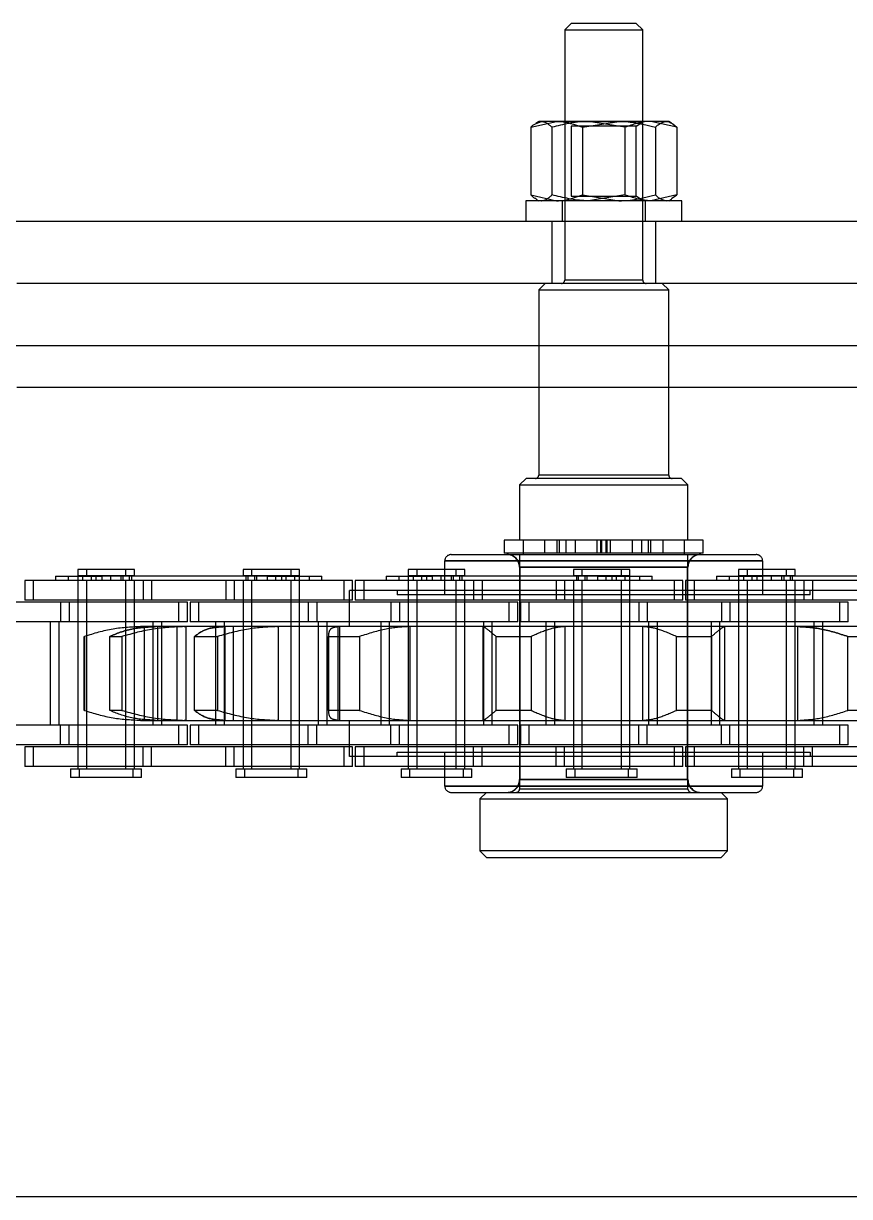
# Model space of a CAD drawing. Header units: metres. Extents: x 0 to 21025, y 0 to 14850.
# Drawn here: x 3723.3 to 3786.8, y 9261.1 to 9351.4 of the extents above; entities that cross this region are included whole.
import ezdxf

# ---------------------------------------------------------------- set-up
doc = ezdxf.new("R2010")
doc.units = ezdxf.units.M
doc.header["$LTSCALE"] = 25
doc.linetypes.add('HIDDEN2', pattern=[4.7625, 3.175, -1.5875])
doc.layers.add('SL4', color=4, linetype='Continuous')
doc.layers.add('ST1', color=7, linetype='HIDDEN2')

msp = doc.modelspace()

# ---------------------------------------------------------------- linework, layer by layer
at = {"layer": 'SL4'}
for p, q in [((3765.419, 9351.384), (3764.919, 9350.884)), ((3770.419, 9351.384), (3765.419, 9351.384)), ((3770.919, 9350.884), (3770.419, 9351.384)), ((3764.919, 9350.884), (3764.919, 9343.849)), ((3764.919, 9350.884), (3770.919, 9350.884)), ((3770.919, 9343.849), (3770.919, 9350.884)), ((3762.306, 9343.402), (3764.296, 9343.849)), ((3762.919, 9343.849), (3762.706, 9343.726)), ((3764.296, 9343.849), (3762.919, 9343.849)), ((3769.091, 9343.849), (3764.296, 9343.849)), ((3766.285, 9343.402), (3769.091, 9343.849)), ((3772.714, 9343.849), (3769.091, 9343.849)), ((3772.919, 9343.849), (3772.714, 9343.849)), ((3773.132, 9343.726), (3772.919, 9343.849)), ((3762.306, 9343.402), (3762.306, 9338.195)), ((3766.285, 9343.402), (3766.285, 9338.195)), ((3771.898, 9343.402), (3771.898, 9338.195)), ((3773.531, 9343.402), (3773.531, 9338.195)), ((3761.919, 9337.749), (3761.919, 9336.149)), ((3773.919, 9337.749), (3761.919, 9337.749)), ((3762.306, 9338.195), (3764.296, 9337.749)), ((3762.706, 9337.872), (3762.919, 9337.749)), ((3766.285, 9338.195), (3769.091, 9337.749)), ((3772.919, 9337.749), (3773.132, 9337.872)), ((3773.122, 9337.912), (3773.531, 9338.195)), ((3773.919, 9336.149), (3773.919, 9337.749)), ((4873.736, 9336.149), (3548.761, 9336.149)), ((3548.761, 9326.624), (4873.736, 9326.624)), ((3548.761, 9261.149), (4873.736, 9261.149))]:
    msp.add_line(p, q, dxfattribs=at)
for points, knots in [([(3764.296, 9343.849), (3764.343, 9343.848), (3765.015, 9343.842), (3765.673, 9343.614), (3766.285, 9343.402)], [0, 0, 0, 0, 0.070201, 1, 1, 1, 1]), ([(3769.091, 9343.849), (3769.158, 9343.848), (3770.105, 9343.842), (3771.034, 9343.614), (3771.898, 9343.402)], [0, 0, 0, 0, 0.070201, 1, 1, 1, 1]), ([(3771.898, 9343.402), (3771.966, 9343.469), (3772.232, 9343.731), (3772.509, 9343.799), (3772.714, 9343.849)], [0, 0, 0, 0, 0.257551, 1, 1, 1, 1]), ([(3772.714, 9343.849), (3772.789, 9343.842), (3773.065, 9343.817), (3773.334, 9343.577), (3773.531, 9343.402)], [0, 0, 0, 0, 0.2686336, 1, 1, 1, 1]), ([(3762.306, 9343.402), (3762.375, 9343.474), (3762.508, 9343.613), (3762.646, 9343.656), (3762.714, 9343.676)], [0, 0, 0, 0, 0.512853, 1, 1, 1, 1]), ([(3762.306, 9338.195), (3762.375, 9338.123), (3762.508, 9337.984), (3762.646, 9337.942), (3762.714, 9337.921)], [0, 0, 0, 0, 0.512853, 1, 1, 1, 1]), ([(3764.296, 9337.749), (3764.343, 9337.749), (3765.015, 9337.755), (3765.673, 9337.983), (3766.285, 9338.195)], [0, 0, 0, 0, 0.070201, 1, 1, 1, 1]), ([(3769.091, 9337.749), (3769.158, 9337.749), (3770.105, 9337.755), (3771.034, 9337.983), (3771.898, 9338.195)], [0, 0, 0, 0, 0.070201, 1, 1, 1, 1]), ([(3771.898, 9338.195), (3771.966, 9338.128), (3772.232, 9337.866), (3772.509, 9337.799), (3772.714, 9337.749)], [0, 0, 0, 0, 0.257551, 1, 1, 1, 1])]:
    msp.add_open_spline(points, degree=3, knots=knots, dxfattribs=at)
at = {"layer": 'ST1'}
for p, q in [((3762.714, 9343.676), (3763.123, 9343.849)), ((3764.919, 9343.849), (3764.919, 9331.634)), ((3764.919, 9343.849), (3764.919, 9343.823)), ((3769.553, 9343.402), (3766.746, 9343.849)), ((3770.919, 9331.634), (3770.919, 9343.849)), ((3770.919, 9343.823), (3770.919, 9343.849)), ((3773.531, 9343.402), (3771.542, 9343.849)), ((3763.94, 9343.402), (3763.94, 9338.195)), ((3770.919, 9343.823), (3764.919, 9343.823)), ((3770.419, 9343.473), (3765.419, 9343.473)), ((3765.419, 9343.473), (3765.419, 9338.099)), ((3769.553, 9343.402), (3769.553, 9338.195)), ((3770.419, 9343.473), (3770.919, 9343.823)), ((3770.419, 9338.099), (3770.419, 9343.473)), ((3764.719, 9337.749), (3764.719, 9336.149)), ((3765.419, 9338.099), (3770.419, 9338.099)), ((3769.553, 9338.195), (3766.746, 9337.749)), ((3770.919, 9337.749), (3770.419, 9338.099)), ((3771.119, 9336.149), (3771.119, 9337.749)), ((3773.531, 9338.195), (3771.542, 9337.749)), ((3763.919, 9336.149), (3763.919, 9331.386)), ((3771.919, 9331.386), (3771.919, 9336.149)), ((4873.736, 9331.386), (3548.761, 9331.386)), ((3763.419, 9331.384), (3762.919, 9330.884)), ((3772.419, 9331.384), (3763.419, 9331.384)), ((3770.919, 9331.634), (3764.919, 9331.634)), ((3772.919, 9330.884), (3772.419, 9331.384)), ((3762.919, 9330.884), (3772.919, 9330.884)), ((3762.919, 9330.884), (3762.919, 9316.634)), ((3772.919, 9316.634), (3772.919, 9330.884)), ((3548.761, 9326.624), (4873.736, 9326.624)), ((4873.736, 9323.386), (3548.761, 9323.386)), ((3761.944, 9316.384), (3761.444, 9315.884)), ((3761.444, 9315.884), (3774.394, 9315.884)), ((3761.444, 9315.884), (3761.444, 9311.629)), ((3773.894, 9316.384), (3761.944, 9316.384)), ((3772.919, 9316.634), (3762.965, 9316.634)), ((3774.394, 9315.884), (3773.894, 9316.384)), ((3774.394, 9311.629), (3774.394, 9315.884)), ((3775.562, 9311.629), (3760.275, 9311.629)), ((3760.275, 9311.629), (3760.275, 9310.629)), ((3761.719, 9311.629), (3761.719, 9310.529)), ((3761.719, 9311.629), (3761.719, 9310.629)), ((3763.372, 9311.629), (3763.372, 9310.629)), ((3764.323, 9311.629), (3764.323, 9310.629)), ((3764.498, 9311.629), (3764.498, 9310.629)), ((3765.015, 9311.629), (3765.015, 9310.629)), ((3765.719, 9311.629), (3765.719, 9310.629)), ((3767.419, 9310.629), (3767.419, 9311.629)), ((3767.669, 9311.629), (3767.669, 9310.629)), ((3767.757, 9311.629), (3767.757, 9310.629)), ((3768.08, 9311.629), (3768.08, 9310.629)), ((3768.169, 9311.629), (3768.169, 9310.629)), ((3768.419, 9311.629), (3768.419, 9310.629)), ((3770.119, 9310.629), (3770.119, 9311.629)), ((3770.823, 9311.629), (3770.823, 9310.629)), ((3771.34, 9311.629), (3771.34, 9310.629)), ((3771.515, 9311.629), (3771.515, 9310.629)), ((3772.466, 9311.629), (3772.466, 9310.629)), ((3774.119, 9310.529), (3774.119, 9311.629)), ((3774.119, 9310.629), (3774.119, 9311.629)), ((3775.562, 9310.629), (3775.562, 9311.629)), ((3756.192, 9310.529), (3779.645, 9310.529)), ((3775.562, 9310.629), (3760.275, 9310.629)), ((3761.444, 9310.529), (3761.444, 9292.489)), ((3774.394, 9292.489), (3774.394, 9310.529)), ((3755.704, 9307.44), (3755.704, 9310.04)), ((3755.704, 9310.04), (3780.134, 9310.04)), ((3780.134, 9310.04), (3755.704, 9310.04)), ((3761.444, 9309.551), (3761.444, 9293.216)), ((3774.369, 9309.551), (3761.468, 9309.551)), ((3761.468, 9309.551), (3761.468, 9293.216)), ((3761.468, 9309.551), (3774.369, 9309.551)), ((3774.369, 9293.216), (3774.369, 9309.551)), ((3774.394, 9293.216), (3774.394, 9309.551)), ((3780.134, 9310.04), (3780.134, 9307.44)), ((3725.783, 9308.873), (3729.335, 9308.873)), ((3725.783, 9308.873), (3725.783, 9308.541)), ((3726.759, 9308.873), (3726.759, 9308.541)), ((3731.18, 9309.384), (3727.49, 9309.384)), ((3727.49, 9309.384), (3727.49, 9308.91)), ((3727.49, 9308.91), (3731.18, 9308.91)), ((3727.49, 9308.873), (3727.49, 9307.021)), ((3727.859, 9308.91), (3727.859, 9308.541)), ((3728.145, 9309.384), (3728.145, 9308.91)), ((3728.514, 9308.91), (3728.514, 9308.541)), ((3728.883, 9308.873), (3728.883, 9308.541)), ((3729.335, 9308.873), (3729.335, 9308.541)), ((3742.035, 9308.873), (3729.335, 9308.873)), ((3729.99, 9308.873), (3729.99, 9308.541)), ((3730.811, 9308.541), (3730.811, 9308.91)), ((3730.954, 9308.873), (3730.954, 9308.541)), ((3731.835, 9309.384), (3731.18, 9309.384)), ((3731.18, 9308.91), (3731.18, 9309.384)), ((3731.18, 9308.91), (3731.835, 9308.91)), ((3731.466, 9308.541), (3731.466, 9308.91)), ((3731.609, 9308.873), (3731.609, 9308.541)), ((3731.835, 9308.91), (3731.835, 9309.384)), ((3743.88, 9309.384), (3740.19, 9309.384)), ((3740.19, 9309.384), (3740.19, 9308.91)), ((3740.19, 9308.91), (3743.88, 9308.91)), ((3740.416, 9308.873), (3740.416, 9308.541)), ((3740.559, 9308.91), (3740.559, 9308.541)), ((3740.845, 9309.384), (3740.845, 9308.91)), ((3741.071, 9308.873), (3741.071, 9308.541)), ((3741.214, 9308.91), (3741.214, 9308.541)), ((3742.035, 9308.873), (3742.035, 9308.541)), ((3742.035, 9308.873), (3745.266, 9308.873)), ((3742.69, 9308.873), (3742.69, 9308.541)), ((3743.142, 9308.873), (3743.142, 9308.541)), ((3743.511, 9308.541), (3743.511, 9308.91)), ((3744.535, 9309.384), (3743.88, 9309.384)), ((3743.88, 9308.91), (3743.88, 9309.384)), ((3743.88, 9308.91), (3744.535, 9308.91)), ((3744.166, 9308.541), (3744.166, 9308.91)), ((3744.535, 9308.91), (3744.535, 9309.384)), ((3744.535, 9307.021), (3744.535, 9308.873)), ((3745.266, 9308.873), (3745.266, 9308.541)), ((3745.266, 9308.873), (3746.242, 9308.873)), ((3746.242, 9308.541), (3746.242, 9308.873)), ((3751.183, 9308.873), (3754.735, 9308.873)), ((3751.183, 9308.873), (3751.183, 9308.541)), ((3752.159, 9308.873), (3752.159, 9308.541)), ((3756.58, 9309.384), (3752.89, 9309.384)), ((3752.89, 9309.384), (3752.89, 9308.91)), ((3752.89, 9308.91), (3756.58, 9308.91)), ((3752.89, 9308.873), (3752.89, 9307.021)), ((3753.259, 9308.91), (3753.259, 9308.541)), ((3753.545, 9309.384), (3753.545, 9308.91)), ((3753.914, 9308.91), (3753.914, 9308.541)), ((3754.283, 9308.873), (3754.283, 9308.541)), ((3754.735, 9308.873), (3754.735, 9308.541)), ((3767.435, 9308.873), (3754.735, 9308.873)), ((3755.39, 9308.873), (3755.39, 9308.541)), ((3756.211, 9308.541), (3756.211, 9308.91)), ((3756.354, 9308.873), (3756.354, 9308.541)), ((3757.235, 9309.384), (3756.58, 9309.384)), ((3756.58, 9308.91), (3756.58, 9309.384)), ((3756.58, 9308.91), (3757.235, 9308.91)), ((3756.866, 9308.541), (3756.866, 9308.91)), ((3757.009, 9308.873), (3757.009, 9308.541)), ((3757.235, 9308.91), (3757.235, 9309.384)), ((3769.28, 9309.384), (3765.59, 9309.384)), ((3765.59, 9309.384), (3765.59, 9308.91)), ((3765.59, 9308.91), (3769.28, 9308.91)), ((3765.816, 9308.873), (3765.816, 9308.541)), ((3765.959, 9308.91), (3765.959, 9308.541)), ((3766.245, 9309.384), (3766.245, 9308.91)), ((3766.471, 9308.873), (3766.471, 9308.541)), ((3766.614, 9308.91), (3766.614, 9308.541)), ((3767.435, 9308.873), (3767.435, 9308.541)), ((3767.435, 9308.873), (3770.666, 9308.873)), ((3768.09, 9308.873), (3768.09, 9308.541)), ((3768.542, 9308.873), (3768.542, 9308.541)), ((3768.911, 9308.541), (3768.911, 9308.91)), ((3769.935, 9309.384), (3769.28, 9309.384)), ((3769.28, 9308.91), (3769.28, 9309.384)), ((3769.28, 9308.91), (3769.935, 9308.91)), ((3769.566, 9308.541), (3769.566, 9308.91)), ((3769.935, 9308.91), (3769.935, 9309.384)), ((3769.935, 9307.021), (3769.935, 9308.873)), ((3770.666, 9308.873), (3770.666, 9308.541)), ((3770.666, 9308.873), (3771.642, 9308.873)), ((3771.642, 9308.541), (3771.642, 9308.873)), ((3776.583, 9308.873), (3780.135, 9308.873)), ((3776.583, 9308.873), (3776.583, 9308.541)), ((3777.559, 9308.873), (3777.559, 9308.541)), ((3781.98, 9309.384), (3778.29, 9309.384)), ((3778.29, 9309.384), (3778.29, 9308.91)), ((3778.29, 9308.91), (3781.98, 9308.91)), ((3778.29, 9308.873), (3778.29, 9307.021)), ((3778.659, 9308.91), (3778.659, 9308.541)), ((3778.945, 9309.384), (3778.945, 9308.91)), ((3779.314, 9308.91), (3779.314, 9308.541)), ((3779.683, 9308.873), (3779.683, 9308.541)), ((3780.135, 9308.873), (3780.135, 9308.541)), ((3792.835, 9308.873), (3780.135, 9308.873)), ((3780.79, 9308.873), (3780.79, 9308.541)), ((3781.611, 9308.541), (3781.611, 9308.91)), ((3781.754, 9308.873), (3781.754, 9308.541)), ((3782.635, 9309.384), (3781.98, 9309.384)), ((3781.98, 9308.91), (3781.98, 9309.384)), ((3781.98, 9308.91), (3782.635, 9308.91)), ((3782.266, 9308.541), (3782.266, 9308.91)), ((3782.409, 9308.873), (3782.409, 9308.541)), ((3782.635, 9308.91), (3782.635, 9309.384)), ((3732.51, 9308.541), (3723.415, 9308.541)), ((3723.415, 9308.541), (3723.415, 9307.021)), ((3724.07, 9308.541), (3724.07, 9307.021)), ((3727.49, 9308.541), (3727.49, 9294.042)), ((3728.145, 9308.541), (3728.145, 9307.021)), ((3728.145, 9308.541), (3728.145, 9294.042)), ((3731.18, 9307.021), (3731.18, 9308.541)), ((3731.18, 9294.042), (3731.18, 9308.541)), ((3731.835, 9307.021), (3731.835, 9308.541)), ((3731.835, 9294.042), (3731.835, 9308.541)), ((3732.51, 9308.541), (3732.51, 9307.021)), ((3738.86, 9308.541), (3732.51, 9308.541)), ((3733.165, 9308.541), (3733.165, 9307.021)), ((3738.86, 9308.541), (3738.86, 9307.021)), ((3747.955, 9308.541), (3738.86, 9308.541)), ((3739.515, 9308.541), (3739.515, 9307.021)), ((3740.19, 9308.541), (3740.19, 9307.021)), ((3740.19, 9308.541), (3740.19, 9294.042)), ((3740.845, 9308.541), (3740.845, 9307.021)), ((3740.845, 9308.541), (3740.845, 9294.042)), ((3743.88, 9307.021), (3743.88, 9308.541)), ((3743.88, 9294.042), (3743.88, 9308.541)), ((3744.535, 9294.042), (3744.535, 9308.541)), ((3748.61, 9308.541), (3747.955, 9308.541)), ((3747.955, 9307.021), (3747.955, 9308.541)), ((3787.463, 9307.759), (3748.375, 9307.759)), ((3748.375, 9304.989), (3748.375, 9307.759)), ((3748.61, 9307.021), (3748.61, 9308.541)), ((3757.91, 9308.541), (3748.815, 9308.541)), ((3748.815, 9308.541), (3748.815, 9307.021)), ((3749.47, 9308.541), (3749.47, 9307.021)), ((3752.039, 9307.759), (3752.039, 9307.44)), ((3752.89, 9308.541), (3752.89, 9294.042)), ((3753.545, 9308.541), (3753.545, 9307.021)), ((3753.545, 9308.541), (3753.545, 9294.042)), ((3756.58, 9307.021), (3756.58, 9308.541)), ((3756.58, 9294.042), (3756.58, 9308.541)), ((3757.235, 9307.021), (3757.235, 9308.541)), ((3757.235, 9294.042), (3757.235, 9308.541)), ((3757.91, 9308.541), (3757.91, 9307.021)), ((3764.26, 9308.541), (3757.91, 9308.541)), ((3758.565, 9308.541), (3758.565, 9307.021)), ((3764.26, 9308.541), (3764.26, 9307.021)), ((3773.355, 9308.541), (3764.26, 9308.541)), ((3764.915, 9308.541), (3764.915, 9307.021)), ((3765.59, 9308.541), (3765.59, 9307.021)), ((3765.59, 9308.541), (3765.59, 9294.042)), ((3766.245, 9308.541), (3766.245, 9307.021)), ((3766.245, 9308.541), (3766.245, 9294.042)), ((3769.28, 9307.021), (3769.28, 9308.541)), ((3769.28, 9294.042), (3769.28, 9308.541)), ((3769.935, 9294.042), (3769.935, 9308.541)), ((3774.01, 9308.541), (3773.355, 9308.541)), ((3773.355, 9307.021), (3773.355, 9308.541)), ((3774.01, 9307.021), (3774.01, 9308.541)), ((3783.31, 9308.541), (3774.215, 9308.541)), ((3774.215, 9308.541), (3774.215, 9307.021)), ((3774.87, 9308.541), (3774.87, 9307.021)), ((3778.29, 9308.541), (3778.29, 9294.042)), ((3778.945, 9308.541), (3778.945, 9307.021)), ((3778.945, 9308.541), (3778.945, 9294.042)), ((3781.98, 9307.021), (3781.98, 9308.541)), ((3781.98, 9294.042), (3781.98, 9308.541)), ((3782.635, 9307.021), (3782.635, 9308.541)), ((3782.635, 9294.042), (3782.635, 9308.541)), ((3783.31, 9308.541), (3783.31, 9307.021)), ((3789.66, 9308.541), (3783.31, 9308.541)), ((3783.798, 9307.44), (3783.798, 9307.759)), ((3783.965, 9308.541), (3783.965, 9307.021)), ((3726.16, 9306.869), (3719.81, 9306.869)), ((3732.51, 9307.021), (3723.415, 9307.021)), ((3726.16, 9306.869), (3726.16, 9305.349)), ((3735.255, 9306.869), (3726.16, 9306.869)), ((3726.815, 9306.869), (3726.815, 9305.349)), ((3727.49, 9306.869), (3727.49, 9305.349)), ((3728.145, 9306.869), (3728.145, 9305.349)), ((3731.18, 9305.349), (3731.18, 9306.869)), ((3731.835, 9305.349), (3731.835, 9306.869)), ((3738.86, 9307.021), (3732.51, 9307.021)), ((3735.91, 9306.869), (3735.255, 9306.869)), ((3735.255, 9305.349), (3735.255, 9306.869)), ((3735.91, 9305.349), (3735.91, 9306.869)), ((3745.21, 9306.869), (3736.115, 9306.869)), ((3736.115, 9306.869), (3736.115, 9305.349)), ((3736.77, 9306.869), (3736.77, 9305.349)), ((3747.955, 9307.021), (3738.86, 9307.021)), ((3740.19, 9306.869), (3740.19, 9305.349)), ((3740.845, 9306.869), (3740.845, 9305.349)), ((3743.88, 9305.349), (3743.88, 9306.869)), ((3744.535, 9305.349), (3744.535, 9306.869)), ((3745.21, 9306.869), (3745.21, 9305.349)), ((3751.56, 9306.869), (3745.21, 9306.869)), ((3745.865, 9306.869), (3745.865, 9305.349)), ((3748.61, 9307.021), (3747.955, 9307.021)), ((3757.91, 9307.021), (3748.815, 9307.021)), ((3751.56, 9306.869), (3751.56, 9305.349)), ((3760.655, 9306.869), (3751.56, 9306.869)), ((3783.798, 9307.44), (3752.039, 9307.44)), ((3752.215, 9306.869), (3752.215, 9305.349)), ((3752.89, 9306.869), (3752.89, 9305.349)), ((3753.545, 9306.869), (3753.545, 9305.349)), ((3756.58, 9305.349), (3756.58, 9306.869)), ((3757.235, 9305.349), (3757.235, 9306.869)), ((3764.26, 9307.021), (3757.91, 9307.021)), ((3761.31, 9306.869), (3760.655, 9306.869)), ((3760.655, 9305.349), (3760.655, 9306.869)), ((3761.31, 9305.349), (3761.31, 9306.869)), ((3770.61, 9306.869), (3761.515, 9306.869)), ((3761.515, 9306.869), (3761.515, 9305.349)), ((3762.17, 9306.869), (3762.17, 9305.349)), ((3773.355, 9307.021), (3764.26, 9307.021)), ((3765.59, 9306.869), (3765.59, 9305.349)), ((3766.245, 9306.869), (3766.245, 9305.349)), ((3769.28, 9305.349), (3769.28, 9306.869)), ((3769.935, 9305.349), (3769.935, 9306.869)), ((3770.61, 9306.869), (3770.61, 9305.349)), ((3776.96, 9306.869), (3770.61, 9306.869)), ((3771.265, 9306.869), (3771.265, 9305.349)), ((3774.01, 9307.021), (3773.355, 9307.021)), ((3783.31, 9307.021), (3774.215, 9307.021)), ((3776.96, 9306.869), (3776.96, 9305.349)), ((3786.055, 9306.869), (3776.96, 9306.869)), ((3777.615, 9306.869), (3777.615, 9305.349)), ((3778.29, 9306.869), (3778.29, 9305.349)), ((3778.945, 9306.869), (3778.945, 9305.349)), ((3781.98, 9305.349), (3781.98, 9306.869)), ((3782.635, 9305.349), (3782.635, 9306.869)), ((3789.66, 9307.021), (3783.31, 9307.021)), ((3786.71, 9306.869), (3786.055, 9306.869)), ((3786.055, 9305.349), (3786.055, 9306.869)), ((3786.71, 9305.349), (3786.71, 9306.869)), ((3726.16, 9305.349), (3719.81, 9305.349)), ((3725.375, 9305.349), (3725.375, 9297.419)), ((3726.03, 9305.349), (3726.03, 9297.419)), ((3735.255, 9305.349), (3726.16, 9305.349)), ((3727.49, 9305.349), (3727.49, 9297.419)), ((3728.145, 9305.349), (3728.145, 9297.419)), ((3731.18, 9297.419), (3731.18, 9305.349)), ((3731.835, 9297.419), (3731.835, 9305.349)), ((3733.295, 9297.419), (3733.295, 9305.349)), ((3733.95, 9297.419), (3733.95, 9305.349)), ((3735.91, 9305.349), (3735.255, 9305.349)), ((3745.21, 9305.349), (3736.115, 9305.349)), ((3738.075, 9305.349), (3738.075, 9297.419)), ((3738.73, 9305.349), (3738.73, 9297.419)), ((3740.19, 9305.349), (3740.19, 9297.419)), ((3740.845, 9305.349), (3740.845, 9297.419)), ((3743.88, 9297.419), (3743.88, 9305.349)), ((3744.535, 9297.419), (3744.535, 9305.349)), ((3751.56, 9305.349), (3745.21, 9305.349)), ((3745.995, 9297.419), (3745.995, 9305.349)), ((3746.65, 9297.419), (3746.65, 9305.349)), ((3750.775, 9305.349), (3750.775, 9297.419)), ((3751.43, 9305.349), (3751.43, 9297.419)), ((3760.655, 9305.349), (3751.56, 9305.349)), ((3752.89, 9305.349), (3752.89, 9297.419)), ((3753.545, 9305.349), (3753.545, 9297.419)), ((3756.58, 9297.419), (3756.58, 9305.349)), ((3757.235, 9297.419), (3757.235, 9305.349)), ((3758.695, 9297.419), (3758.695, 9305.349)), ((3759.35, 9297.419), (3759.35, 9305.349)), ((3761.31, 9305.349), (3760.655, 9305.349)), ((3770.61, 9305.349), (3761.515, 9305.349)), ((3763.475, 9305.349), (3763.475, 9297.419)), ((3764.13, 9305.349), (3764.13, 9297.419)), ((3765.59, 9305.349), (3765.59, 9297.419)), ((3766.245, 9305.349), (3766.245, 9297.419)), ((3769.28, 9297.419), (3769.28, 9305.349)), ((3769.935, 9297.419), (3769.935, 9305.349)), ((3776.96, 9305.349), (3770.61, 9305.349)), ((3771.395, 9297.419), (3771.395, 9305.349)), ((3772.05, 9297.419), (3772.05, 9305.349)), ((3776.175, 9305.349), (3776.175, 9297.419)), ((3776.83, 9305.349), (3776.83, 9297.419)), ((3786.055, 9305.349), (3776.96, 9305.349)), ((3778.29, 9305.349), (3778.29, 9297.419)), ((3778.945, 9305.349), (3778.945, 9297.419)), ((3781.98, 9297.419), (3781.98, 9305.349)), ((3782.635, 9297.419), (3782.635, 9305.349)), ((3784.095, 9297.419), (3784.095, 9305.349)), ((3784.75, 9297.419), (3784.75, 9305.349)), ((3786.71, 9305.349), (3786.055, 9305.349)), ((3727.979, 9304.227), (3728.002, 9304.227)), ((3727.979, 9298.541), (3727.979, 9304.227)), ((3728.002, 9304.227), (3728.002, 9298.541)), ((3729.941, 9304.227), (3730.879, 9304.227)), ((3729.941, 9298.541), (3729.941, 9304.227)), ((3730.879, 9304.227), (3730.879, 9298.541)), ((3731.832, 9304.98), (3732.311, 9304.989)), ((3732.452, 9304.989), (3732.311, 9304.989)), ((3732.579, 9304.989), (3732.452, 9304.989)), ((3732.452, 9304.989), (3732.579, 9304.989)), ((3732.579, 9304.989), (3732.579, 9297.779)), ((3733.509, 9304.989), (3732.579, 9304.989)), ((3735.674, 9304.989), (3733.509, 9304.989)), ((3733.618, 9304.989), (3733.618, 9297.779)), ((3735.116, 9297.779), (3735.116, 9304.989)), ((3735.802, 9304.989), (3735.674, 9304.989)), ((3735.674, 9304.989), (3735.802, 9304.989)), ((3735.802, 9304.989), (3735.802, 9297.779)), ((3738.716, 9304.989), (3735.802, 9304.989)), ((3736.459, 9304.227), (3738.223, 9304.227)), ((3736.459, 9298.541), (3736.459, 9304.227)), ((3738.223, 9304.227), (3738.223, 9298.541)), ((3742.784, 9304.989), (3738.716, 9304.989)), ((3738.794, 9304.989), (3738.794, 9297.779)), ((3739.463, 9297.779), (3739.463, 9304.989)), ((3742.899, 9304.989), (3742.784, 9304.989)), ((3742.784, 9304.989), (3742.899, 9304.989)), ((3742.899, 9304.989), (3742.899, 9297.779)), ((3747.445, 9304.989), (3742.899, 9304.989)), ((3746.771, 9304.284), (3746.771, 9298.483)), ((3746.773, 9304.227), (3749.148, 9304.227)), ((3746.773, 9298.541), (3746.773, 9304.227)), ((3752.926, 9304.989), (3747.445, 9304.989)), ((3747.483, 9304.989), (3747.483, 9297.779)), ((3747.633, 9297.779), (3747.633, 9304.989)), ((3749.148, 9304.227), (3749.148, 9298.541)), ((3753.014, 9304.989), (3752.926, 9304.989)), ((3753.014, 9304.989), (3753.014, 9297.779)), ((3758.637, 9304.989), (3753.014, 9304.989)), ((3758.637, 9304.989), (3758.637, 9297.779)), ((3758.643, 9304.989), (3758.637, 9304.989)), ((3764.877, 9304.989), (3758.643, 9304.989)), ((3759.637, 9304.227), (3762.338, 9304.227)), ((3759.637, 9298.541), (3759.637, 9304.227)), ((3762.338, 9304.227), (3762.338, 9298.541)), ((3764.927, 9304.989), (3764.877, 9304.989)), ((3764.927, 9304.989), (3764.927, 9297.779)), ((3770.911, 9304.989), (3764.927, 9304.989)), ((3770.911, 9304.989), (3770.911, 9297.779)), ((3770.961, 9304.989), (3770.911, 9304.989)), ((3777.194, 9304.989), (3770.961, 9304.989)), ((3773.5, 9298.541), (3773.5, 9304.227)), ((3773.5, 9304.227), (3776.201, 9304.227)), ((3776.201, 9304.227), (3776.201, 9298.541)), ((3777.201, 9304.989), (3777.194, 9304.989)), ((3777.201, 9304.989), (3777.201, 9297.779)), ((3782.823, 9304.989), (3777.201, 9304.989)), ((3782.823, 9304.989), (3782.823, 9297.779)), ((3782.911, 9304.989), (3782.823, 9304.989)), ((3788.393, 9304.989), (3782.911, 9304.989)), ((3786.689, 9304.227), (3789.065, 9304.227)), ((3786.689, 9298.541), (3786.689, 9304.227)), ((3728.002, 9298.541), (3727.979, 9298.541)), ((3730.879, 9298.541), (3729.941, 9298.541)), ((3738.223, 9298.541), (3736.459, 9298.541)), ((3749.148, 9298.541), (3746.773, 9298.541)), ((3762.338, 9298.541), (3759.637, 9298.541)), ((3776.201, 9298.541), (3773.5, 9298.541)), ((3789.065, 9298.541), (3786.689, 9298.541)), ((3726.16, 9297.419), (3719.81, 9297.419)), ((3726.16, 9295.899), (3726.16, 9297.419)), ((3735.255, 9297.419), (3726.16, 9297.419)), ((3726.815, 9295.899), (3726.815, 9297.419)), ((3727.49, 9297.419), (3727.49, 9295.899)), ((3728.145, 9297.419), (3728.145, 9295.899)), ((3731.18, 9295.899), (3731.18, 9297.419)), ((3731.835, 9295.899), (3731.835, 9297.419)), ((3732.311, 9297.779), (3732.452, 9297.779)), ((3732.452, 9297.779), (3732.579, 9297.779)), ((3732.579, 9297.779), (3732.452, 9297.779)), ((3732.579, 9297.779), (3733.509, 9297.779)), ((3733.509, 9297.779), (3735.674, 9297.779)), ((3735.91, 9297.419), (3735.255, 9297.419)), ((3735.255, 9295.899), (3735.255, 9297.419)), ((3735.674, 9297.779), (3735.802, 9297.779)), ((3735.802, 9297.779), (3735.674, 9297.779)), ((3735.802, 9297.779), (3738.716, 9297.779)), ((3735.91, 9295.899), (3735.91, 9297.419)), ((3745.21, 9297.419), (3736.115, 9297.419)), ((3736.115, 9297.419), (3736.115, 9295.899)), ((3736.77, 9297.419), (3736.77, 9295.899)), ((3738.716, 9297.779), (3742.784, 9297.779)), ((3740.19, 9297.419), (3740.19, 9295.899)), ((3740.845, 9297.419), (3740.845, 9295.899)), ((3742.784, 9297.779), (3742.899, 9297.779)), ((3742.899, 9297.779), (3742.784, 9297.779)), ((3742.899, 9297.779), (3747.445, 9297.779)), ((3743.88, 9295.899), (3743.88, 9297.419)), ((3744.535, 9295.899), (3744.535, 9297.419)), ((3745.21, 9295.899), (3745.21, 9297.419)), ((3751.56, 9297.419), (3745.21, 9297.419)), ((3745.865, 9295.899), (3745.865, 9297.419)), ((3747.445, 9297.779), (3752.926, 9297.779)), ((3748.375, 9295.009), (3748.375, 9297.779)), ((3751.56, 9295.899), (3751.56, 9297.419)), ((3760.655, 9297.419), (3751.56, 9297.419)), ((3752.215, 9295.899), (3752.215, 9297.419)), ((3752.89, 9297.419), (3752.89, 9295.899)), ((3752.926, 9297.779), (3753.014, 9297.779)), ((3753.014, 9297.779), (3758.637, 9297.779)), ((3753.545, 9297.419), (3753.545, 9295.899)), ((3756.58, 9295.899), (3756.58, 9297.419)), ((3757.235, 9295.899), (3757.235, 9297.419)), ((3758.637, 9297.779), (3758.643, 9297.779)), ((3758.643, 9297.779), (3764.877, 9297.779)), ((3761.31, 9297.419), (3760.655, 9297.419)), ((3760.655, 9295.899), (3760.655, 9297.419)), ((3761.31, 9295.899), (3761.31, 9297.419)), ((3770.61, 9297.419), (3761.515, 9297.419)), ((3761.515, 9297.419), (3761.515, 9295.899)), ((3762.17, 9297.419), (3762.17, 9295.899)), ((3764.877, 9297.779), (3764.927, 9297.779)), ((3764.927, 9297.779), (3770.911, 9297.779)), ((3765.59, 9297.419), (3765.59, 9295.899)), ((3766.245, 9297.419), (3766.245, 9295.899)), ((3769.28, 9295.899), (3769.28, 9297.419)), ((3769.935, 9295.899), (3769.935, 9297.419)), ((3770.61, 9295.899), (3770.61, 9297.419)), ((3776.96, 9297.419), (3770.61, 9297.419)), ((3770.911, 9297.779), (3770.961, 9297.779)), ((3770.961, 9297.779), (3777.194, 9297.779)), ((3771.265, 9295.899), (3771.265, 9297.419)), ((3776.96, 9295.899), (3776.96, 9297.419)), ((3786.055, 9297.419), (3776.96, 9297.419)), ((3777.194, 9297.779), (3777.201, 9297.779)), ((3777.201, 9297.779), (3782.823, 9297.779)), ((3777.615, 9295.899), (3777.615, 9297.419)), ((3778.29, 9297.419), (3778.29, 9295.899)), ((3778.945, 9297.419), (3778.945, 9295.899)), ((3781.98, 9295.899), (3781.98, 9297.419)), ((3782.635, 9295.899), (3782.635, 9297.419)), ((3782.823, 9297.779), (3782.911, 9297.779)), ((3782.911, 9297.779), (3788.393, 9297.779)), ((3786.71, 9297.419), (3786.055, 9297.419)), ((3786.055, 9295.899), (3786.055, 9297.419)), ((3786.71, 9295.899), (3786.71, 9297.419)), ((3726.16, 9295.899), (3719.81, 9295.899)), ((3732.51, 9295.747), (3723.415, 9295.747)), ((3723.415, 9295.747), (3723.415, 9294.227)), ((3724.07, 9295.747), (3724.07, 9294.227)), ((3735.255, 9295.899), (3726.16, 9295.899)), ((3727.49, 9295.747), (3727.49, 9294.227)), ((3728.145, 9295.747), (3728.145, 9294.227)), ((3731.18, 9294.227), (3731.18, 9295.747)), ((3731.835, 9294.227), (3731.835, 9295.747)), ((3732.51, 9294.227), (3732.51, 9295.747)), ((3738.86, 9295.747), (3732.51, 9295.747)), ((3733.165, 9294.227), (3733.165, 9295.747)), ((3735.91, 9295.899), (3735.255, 9295.899)), ((3745.21, 9295.899), (3736.115, 9295.899)), ((3738.86, 9294.227), (3738.86, 9295.747)), ((3747.955, 9295.747), (3738.86, 9295.747)), ((3739.515, 9294.227), (3739.515, 9295.747)), ((3740.19, 9295.747), (3740.19, 9294.227)), ((3740.845, 9295.747), (3740.845, 9294.227)), ((3743.88, 9294.227), (3743.88, 9295.747)), ((3744.535, 9294.227), (3744.535, 9295.747)), ((3751.56, 9295.899), (3745.21, 9295.899)), ((3748.61, 9295.747), (3747.955, 9295.747)), ((3747.955, 9294.227), (3747.955, 9295.747)), ((3748.61, 9294.227), (3748.61, 9295.747)), ((3757.91, 9295.747), (3748.815, 9295.747)), ((3748.815, 9295.747), (3748.815, 9294.227)), ((3749.47, 9295.747), (3749.47, 9294.227)), ((3760.655, 9295.899), (3751.56, 9295.899)), ((3752.039, 9295.327), (3783.798, 9295.327)), ((3752.039, 9295.009), (3752.039, 9295.327)), ((3752.89, 9295.747), (3752.89, 9294.227)), ((3753.545, 9295.747), (3753.545, 9294.227)), ((3755.704, 9292.727), (3755.704, 9295.327)), ((3756.58, 9294.227), (3756.58, 9295.747)), ((3757.235, 9294.227), (3757.235, 9295.747)), ((3757.91, 9294.227), (3757.91, 9295.747)), ((3764.26, 9295.747), (3757.91, 9295.747)), ((3758.565, 9294.227), (3758.565, 9295.747)), ((3761.31, 9295.899), (3760.655, 9295.899)), ((3770.61, 9295.899), (3761.515, 9295.899)), ((3764.26, 9294.227), (3764.26, 9295.747)), ((3773.355, 9295.747), (3764.26, 9295.747)), ((3764.915, 9294.227), (3764.915, 9295.747)), ((3765.59, 9295.747), (3765.59, 9294.227)), ((3766.245, 9295.747), (3766.245, 9294.227)), ((3769.28, 9294.227), (3769.28, 9295.747)), ((3769.935, 9294.227), (3769.935, 9295.747)), ((3776.96, 9295.899), (3770.61, 9295.899)), ((3774.01, 9295.747), (3773.355, 9295.747)), ((3773.355, 9294.227), (3773.355, 9295.747)), ((3774.01, 9294.227), (3774.01, 9295.747)), ((3783.31, 9295.747), (3774.215, 9295.747)), ((3774.215, 9295.747), (3774.215, 9294.227)), ((3774.87, 9295.747), (3774.87, 9294.227)), ((3786.055, 9295.899), (3776.96, 9295.899)), ((3778.29, 9295.747), (3778.29, 9294.227)), ((3778.945, 9295.747), (3778.945, 9294.227)), ((3780.134, 9295.327), (3780.134, 9292.727)), ((3781.98, 9294.227), (3781.98, 9295.747)), ((3782.635, 9294.227), (3782.635, 9295.747)), ((3783.31, 9294.227), (3783.31, 9295.747)), ((3789.66, 9295.747), (3783.31, 9295.747)), ((3783.798, 9295.327), (3783.798, 9295.009)), ((3783.965, 9294.227), (3783.965, 9295.747)), ((3786.71, 9295.899), (3786.055, 9295.899)), ((3732.51, 9294.227), (3723.415, 9294.227)), ((3738.86, 9294.227), (3732.51, 9294.227)), ((3747.955, 9294.227), (3738.86, 9294.227)), ((3748.61, 9294.227), (3747.955, 9294.227)), ((3787.463, 9295.009), (3748.375, 9295.009)), ((3757.91, 9294.227), (3748.815, 9294.227)), ((3764.26, 9294.227), (3757.91, 9294.227)), ((3773.355, 9294.227), (3764.26, 9294.227)), ((3774.01, 9294.227), (3773.355, 9294.227)), ((3783.31, 9294.227), (3774.215, 9294.227)), ((3789.66, 9294.227), (3783.31, 9294.227)), ((3726.937, 9294.042), (3731.734, 9294.042)), ((3726.937, 9294.042), (3726.937, 9293.384)), ((3731.734, 9293.384), (3726.937, 9293.384)), ((3727.592, 9294.042), (3727.592, 9293.384)), ((3731.734, 9294.042), (3732.389, 9294.042)), ((3731.734, 9293.384), (3731.734, 9294.042)), ((3732.389, 9293.384), (3731.734, 9293.384)), ((3732.389, 9293.384), (3732.389, 9294.042)), ((3739.637, 9294.042), (3744.434, 9294.042)), ((3739.637, 9294.042), (3739.637, 9293.384)), ((3744.434, 9293.384), (3739.637, 9293.384)), ((3740.292, 9294.042), (3740.292, 9293.384)), ((3744.434, 9294.042), (3745.089, 9294.042)), ((3744.434, 9293.384), (3744.434, 9294.042)), ((3745.089, 9293.384), (3744.434, 9293.384)), ((3745.089, 9293.384), (3745.089, 9294.042)), ((3752.337, 9294.042), (3757.134, 9294.042)), ((3752.337, 9294.042), (3752.337, 9293.384)), ((3757.134, 9293.384), (3752.337, 9293.384)), ((3752.992, 9294.042), (3752.992, 9293.384)), ((3757.134, 9294.042), (3757.789, 9294.042)), ((3757.134, 9293.384), (3757.134, 9294.042)), ((3757.789, 9293.384), (3757.134, 9293.384)), ((3757.789, 9293.384), (3757.789, 9294.042)), ((3765.037, 9294.042), (3769.834, 9294.042)), ((3765.037, 9294.042), (3765.037, 9293.384)), ((3769.834, 9293.384), (3765.037, 9293.384)), ((3765.692, 9294.042), (3765.692, 9293.384)), ((3769.834, 9294.042), (3770.489, 9294.042)), ((3769.834, 9293.384), (3769.834, 9294.042)), ((3770.489, 9293.384), (3769.834, 9293.384)), ((3770.489, 9293.384), (3770.489, 9294.042)), ((3777.737, 9294.042), (3782.534, 9294.042)), ((3777.737, 9294.042), (3777.737, 9293.384)), ((3782.534, 9293.384), (3777.737, 9293.384)), ((3778.392, 9294.042), (3778.392, 9293.384)), ((3782.534, 9294.042), (3783.189, 9294.042)), ((3782.534, 9293.384), (3782.534, 9294.042)), ((3783.189, 9293.384), (3782.534, 9293.384)), ((3783.189, 9293.384), (3783.189, 9294.042)), ((3755.704, 9292.727), (3780.134, 9292.727)), ((3780.134, 9292.727), (3755.704, 9292.727)), ((3774.394, 9292.489), (3761.444, 9292.489)), ((3774.369, 9293.216), (3761.468, 9293.216)), ((3761.468, 9293.216), (3774.369, 9293.216)), ((3756.192, 9292.239), (3779.645, 9292.239)), ((3758.894, 9292.239), (3758.394, 9291.739)), ((3758.394, 9291.739), (3777.444, 9291.739)), ((3758.394, 9291.739), (3758.394, 9287.739)), ((3777.444, 9291.739), (3776.944, 9292.239)), ((3777.444, 9287.739), (3777.444, 9291.739)), ((3777.444, 9287.739), (3758.394, 9287.739)), ((3758.394, 9287.739), (3758.894, 9287.239)), ((3758.894, 9287.239), (3776.944, 9287.239)), ((3776.944, 9287.239), (3777.444, 9287.739))]:
    msp.add_line(p, q, dxfattribs=at)
for centre, radius, start, end in [((3764.669, 9331.634), 0.25, 270, 0), ((3771.169, 9331.634), 0.25, 180, 270), ((3762.669, 9316.634), 0.25, 270, 0), ((3773.169, 9316.634), 0.25, 180, 270), ((3756.192, 9310.04), 0.489, 90, 180), ((3760.467, 9309.551), 0.977, 0, 90), ((3760.493, 9309.553), 0.975, 359.89099, 89.89057), ((3775.345, 9309.553), 0.975, 90.10943, 180.10901), ((3775.371, 9309.551), 0.977, 90, 180), ((3779.645, 9310.04), 0.489, 0, 90), ((3756.192, 9292.727), 0.489, 180, 270), ((3760.467, 9293.216), 0.977, 270, 0), ((3760.493, 9293.214), 0.975, 270.10943, 0.10901), ((3761.194, 9292.489), 0.25, 270, 0), ((3775.345, 9293.214), 0.975, 179.89099, 269.89057), ((3775.371, 9293.216), 0.977, 180, 270), ((3774.644, 9292.489), 0.25, 180, 270), ((3779.645, 9292.727), 0.489, 270, 0)]:
    msp.add_arc(centre, radius, start, end, dxfattribs=at)
for points, knots in [([(3763.123, 9343.849), (3763.198, 9343.842), (3763.474, 9343.817), (3763.743, 9343.577), (3763.94, 9343.402)], [0, 0, 0, 0, 0.2686336, 1, 1, 1, 1]), ([(3766.746, 9343.849), (3766.68, 9343.848), (3765.732, 9343.842), (3764.804, 9343.614), (3763.94, 9343.402)], [0, 0, 0, 0, 0.070201, 1, 1, 1, 1]), ([(3771.542, 9343.849), (3771.495, 9343.848), (3770.823, 9343.842), (3770.165, 9343.614), (3769.553, 9343.402)], [0, 0, 0, 0, 0.070201, 1, 1, 1, 1]), ([(3763.123, 9337.749), (3763.198, 9337.755), (3763.474, 9337.78), (3763.743, 9338.02), (3763.94, 9338.195)], [0, 0, 0, 0, 0.2686336, 1, 1, 1, 1]), ([(3766.746, 9337.749), (3766.68, 9337.749), (3765.732, 9337.755), (3764.804, 9337.983), (3763.94, 9338.195)], [0, 0, 0, 0, 0.070201, 1, 1, 1, 1]), ([(3771.542, 9337.749), (3771.495, 9337.749), (3770.823, 9337.755), (3770.165, 9337.983), (3769.553, 9338.195)], [0, 0, 0, 0, 0.070201, 1, 1, 1, 1]), ([(3732.452, 9304.989), (3731.686, 9304.953), (3730.106, 9304.88), (3728.718, 9304.449), (3728.002, 9304.227)], [0, 0, 0, 0, 0.484725, 1, 1, 1, 1]), ([(3729.941, 9304.227), (3730.479, 9304.449), (3731.523, 9304.88), (3732.861, 9304.953), (3733.509, 9304.989)], [0, 0, 0, 0, 0.515264, 1, 1, 1, 1]), ([(3733.509, 9304.989), (3732.861, 9304.953), (3731.523, 9304.88), (3730.479, 9304.449), (3729.941, 9304.227)], [0, 0, 0, 0, 0.484736, 1, 1, 1, 1]), ([(3735.674, 9304.989), (3734.882, 9304.953), (3733.25, 9304.88), (3731.685, 9304.449), (3730.879, 9304.227)], [0, 0, 0, 0, 0.484722, 1, 1, 1, 1]), ([(3736.459, 9304.227), (3736.756, 9304.449), (3737.33, 9304.88), (3738.263, 9304.953), (3738.716, 9304.989)], [0, 0, 0, 0, 0.515263, 1, 1, 1, 1]), ([(3738.716, 9304.989), (3738.263, 9304.953), (3737.33, 9304.88), (3736.756, 9304.449), (3736.459, 9304.227)], [0, 0, 0, 0, 0.484737, 1, 1, 1, 1]), ([(3742.784, 9304.989), (3742.063, 9304.953), (3740.575, 9304.88), (3739.023, 9304.449), (3738.223, 9304.227)], [0, 0, 0, 0, 0.484736, 1, 1, 1, 1]), ([(3746.773, 9304.227), (3746.791, 9304.449), (3746.827, 9304.88), (3747.243, 9304.953), (3747.445, 9304.989)], [0, 0, 0, 0, 0.51526, 1, 1, 1, 1]), ([(3752.926, 9304.989), (3752.362, 9304.953), (3751.198, 9304.88), (3749.845, 9304.449), (3749.148, 9304.227)], [0, 0, 0, 0, 0.484737, 1, 1, 1, 1]), ([(3759.637, 9304.227), (3759.375, 9304.449), (3758.867, 9304.88), (3758.716, 9304.953), (3758.643, 9304.989)], [0, 0, 0, 0, 0.515254, 1, 1, 1, 1]), ([(3764.877, 9304.989), (3764.538, 9304.953), (3763.838, 9304.88), (3762.848, 9304.449), (3762.338, 9304.227)], [0, 0, 0, 0, 0.4847352, 1, 1, 1, 1]), ([(3773.5, 9304.227), (3772.989, 9304.449), (3772, 9304.88), (3771.3, 9304.953), (3770.961, 9304.989)], [0, 0, 0, 0, 0.515257, 1, 1, 1, 1]), ([(3777.194, 9304.989), (3777.121, 9304.953), (3776.97, 9304.88), (3776.463, 9304.449), (3776.201, 9304.227)], [0, 0, 0, 0, 0.484725, 1, 1, 1, 1]), ([(3786.689, 9304.227), (3785.992, 9304.449), (3784.64, 9304.88), (3783.476, 9304.953), (3782.911, 9304.989)], [0, 0, 0, 0, 0.515263, 1, 1, 1, 1]), ([(3782.911, 9304.989), (3783.476, 9304.953), (3784.64, 9304.88), (3785.992, 9304.449), (3786.689, 9304.227)], [0, 0, 0, 0, 0.484737, 1, 1, 1, 1]), ([(3728.002, 9298.541), (3728.718, 9298.318), (3730.106, 9297.887), (3731.686, 9297.814), (3732.452, 9297.779)], [0, 0, 0, 0, 0.515254, 1, 1, 1, 1]), ([(3733.509, 9297.779), (3732.861, 9297.814), (3731.523, 9297.887), (3730.479, 9298.318), (3729.941, 9298.541)], [0, 0, 0, 0, 0.4847361, 1, 1, 1, 1]), ([(3730.879, 9298.541), (3731.685, 9298.318), (3733.25, 9297.887), (3734.882, 9297.814), (3735.674, 9297.779)], [0, 0, 0, 0, 0.5152562, 1, 1, 1, 1]), ([(3738.716, 9297.779), (3738.263, 9297.814), (3737.33, 9297.887), (3736.756, 9298.318), (3736.459, 9298.541)], [0, 0, 0, 0, 0.484737, 1, 1, 1, 1]), ([(3736.459, 9298.541), (3736.756, 9298.318), (3737.33, 9297.887), (3738.263, 9297.814), (3738.716, 9297.779)], [0, 0, 0, 0, 0.5152633, 1, 1, 1, 1]), ([(3738.223, 9298.541), (3739.023, 9298.318), (3740.575, 9297.887), (3742.063, 9297.814), (3742.784, 9297.779)], [0, 0, 0, 0, 0.515264, 1, 1, 1, 1]), ([(3747.445, 9297.779), (3747.243, 9297.814), (3746.827, 9297.887), (3746.791, 9298.318), (3746.773, 9298.541)], [0, 0, 0, 0, 0.484735, 1, 1, 1, 1]), ([(3749.148, 9298.541), (3749.845, 9298.318), (3751.198, 9297.887), (3752.362, 9297.814), (3752.926, 9297.779)], [0, 0, 0, 0, 0.515263, 1, 1, 1, 1]), ([(3758.643, 9297.779), (3758.716, 9297.814), (3758.867, 9297.887), (3759.375, 9298.318), (3759.637, 9298.541)], [0, 0, 0, 0, 0.484725, 1, 1, 1, 1]), ([(3762.338, 9298.541), (3762.848, 9298.318), (3763.838, 9297.887), (3764.538, 9297.814), (3764.877, 9297.779)], [0, 0, 0, 0, 0.515258, 1, 1, 1, 1]), ([(3770.961, 9297.779), (3771.3, 9297.814), (3772, 9297.887), (3772.989, 9298.318), (3773.5, 9298.541)], [0, 0, 0, 0, 0.484735, 1, 1, 1, 1]), ([(3776.201, 9298.541), (3776.463, 9298.318), (3776.97, 9297.887), (3777.121, 9297.814), (3777.194, 9297.779)], [0, 0, 0, 0, 0.515254, 1, 1, 1, 1]), ([(3782.911, 9297.779), (3783.476, 9297.814), (3784.64, 9297.887), (3785.992, 9298.318), (3786.689, 9298.541)], [0, 0, 0, 0, 0.484736, 1, 1, 1, 1])]:
    msp.add_open_spline(points, degree=3, knots=knots, dxfattribs=at)

doc.saveas('drawing.dxf')
